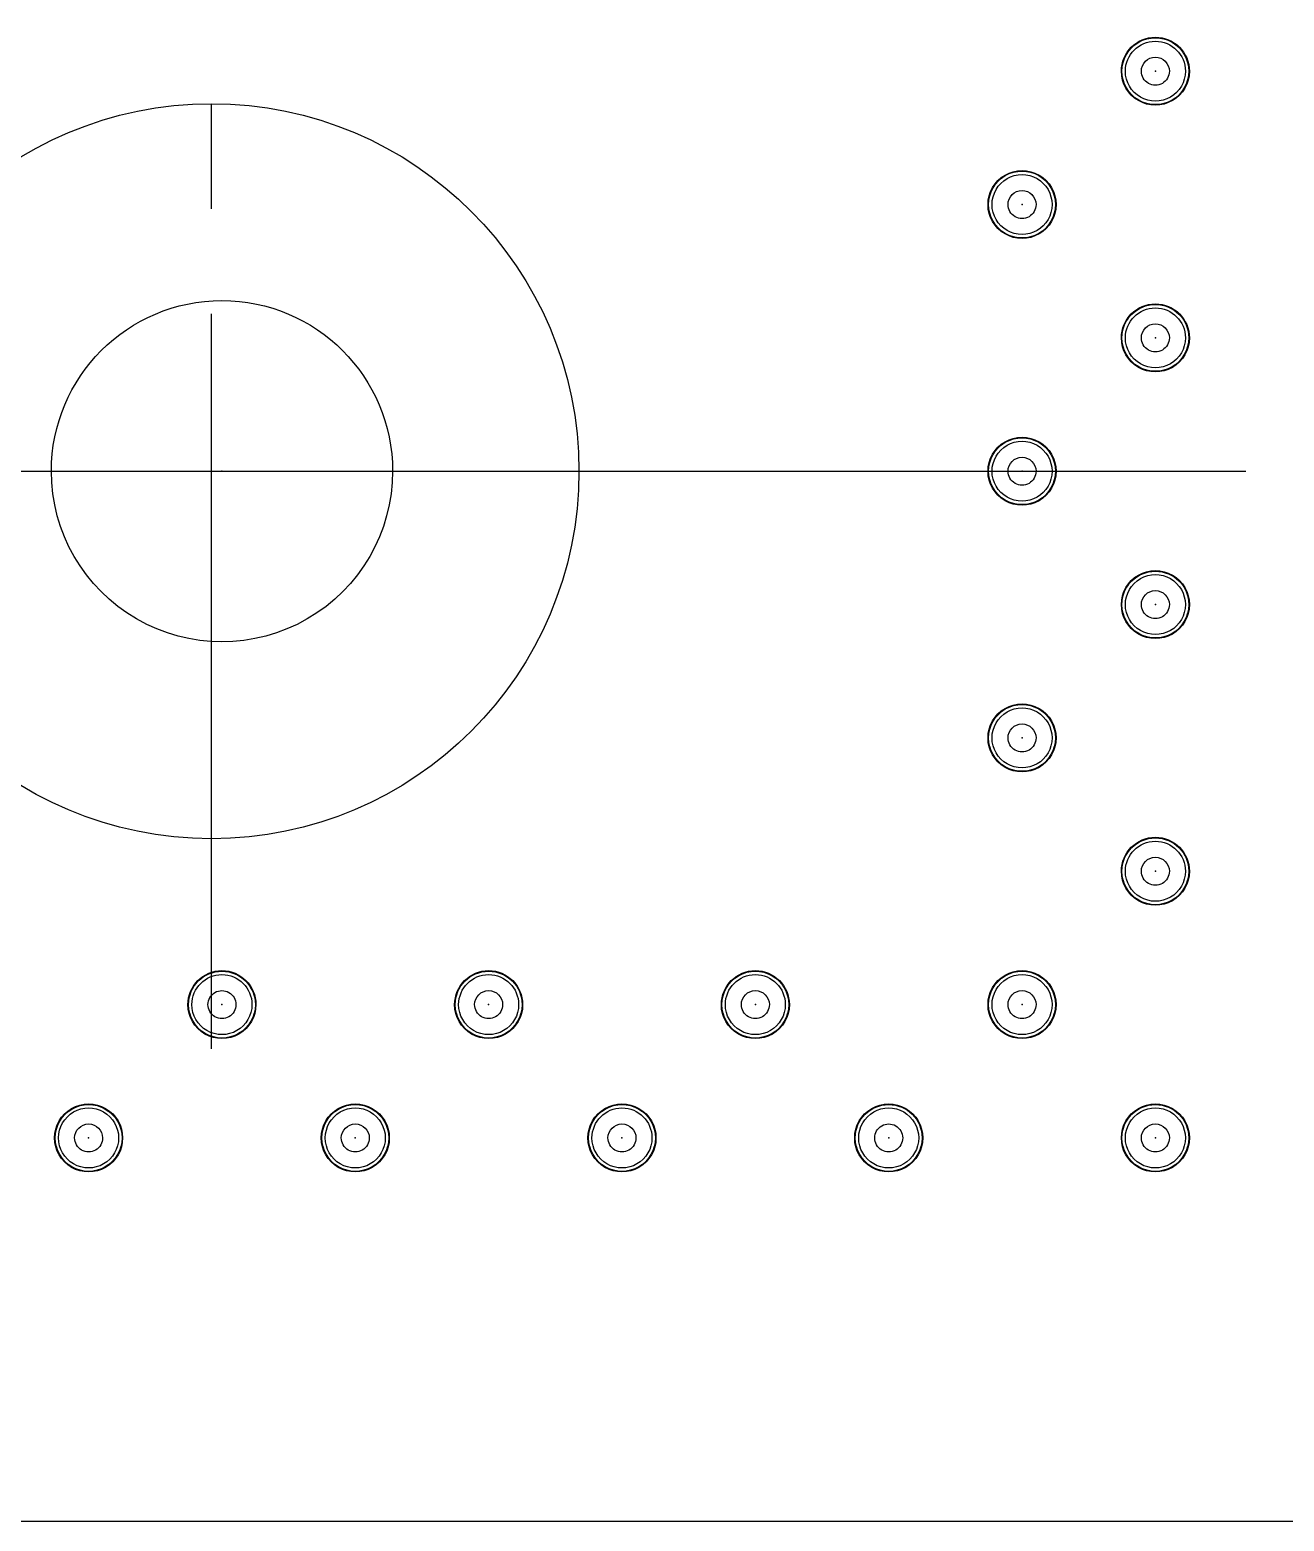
# Model space of a CAD drawing. Header units: millimetres. Extents: x 24815 to 37444, y -10619 to 6020.
# Drawn here: x 35111.19 to 35123.13, y 372.01 to 386.22 of the extents above; entities that cross this region are included whole.
import ezdxf

# ---------------------------------------------------------------- set-up
doc = ezdxf.new("R2010")
doc.units = ezdxf.units.MM
doc.linetypes.add('CENTER1', pattern=[10, 7, -1, 1, -1])

# ---------------------------------------------------------------- blocks, each defined once
blk = doc.blocks.new('A$C3CC6408C')
at = {"color": 2}
blk.add_line((-36.124, -11.4), (-16.624, -11.4), dxfattribs=at)
blk.add_line((-36.124, -11.4), (-16.624, -11.4), dxfattribs=at)
at = {"color": 2, "extrusion": (0, 0, -1)}
for centre, major_axis, start_param, end_param in [((-17.484, -7.59), (0.229, 0.229), 3.926991, 7.068583), ((-17.484, -7.59), (0.229, 0.229), 3.926991, 7.068583), ((-17.484, -7.59), (-0.225, 0.225), 5.497787, 8.63938), ((-17.484, -7.59), (-0.225, 0.225), 5.497787, 8.63938), ((-17.484, -7.59), (0.202, 0.202), 3.926991, 7.068583), ((-17.484, -7.59), (0.202, 0.202), 3.926991, 7.068583), ((-17.484, -7.59), (0.202, 0.202), 3.926991, 7.068583), ((-17.484, -7.59), (0.202, 0.202), 3.926991, 7.068583), ((-17.484, -7.59), (0.202, 0.202), 3.926991, 7.068583), ((-17.484, -7.59), (0.202, 0.202), 3.926991, 7.068583), ((-17.484, -7.59), (0.202, 0.202), 3.926991, 7.068583), ((-17.484, -7.59), (0.202, 0.202), 3.926991, 7.068583), ((-17.484, -7.59), (0.202, 0.202), 3.926991, 7.068583), ((-17.484, -7.59), (0.202, 0.202), 3.926991, 7.068583), ((-17.484, -7.59), (0.202, 0.202), 3.926991, 7.068583), ((-17.484, -7.59), (0.0943, 0.0943), 3.926991, 7.068583), ((-17.484, -7.59), (0.0943, 0.0943), 3.926991, 7.068583), ((-17.484, -7.59), (0.229, 0.229), 0.785398, 3.926991), ((-17.484, -7.59), (0.229, 0.229), 0.785398, 3.926991), ((-17.484, -7.59), (-0.225, 0.225), 2.356194, 5.497787), ((-17.484, -7.59), (-0.225, 0.225), 2.356194, 5.497787), ((-17.484, -7.59), (-0.202, 0.202), 2.356194, 5.497787), ((-17.484, -7.59), (-0.202, 0.202), 2.356194, 5.497787), ((-17.484, -7.59), (-0.202, 0.202), 2.356194, 5.497787), ((-17.484, -7.59), (-0.202, 0.202), 2.356194, 5.497787), ((-17.484, -7.59), (-0.202, 0.202), 2.356194, 5.497787), ((-17.484, -7.59), (-0.202, 0.202), 2.356194, 5.497787), ((-17.484, -7.59), (-0.202, 0.202), 2.356194, 5.497787), ((-17.484, -7.59), (-0.202, 0.202), 2.356194, 5.497787), ((-17.484, -7.59), (-0.202, 0.202), 2.356194, 5.497787), ((-17.484, -7.59), (-0.202, 0.202), 2.356194, 5.497787), ((-17.484, -7.59), (-0.202, 0.202), 2.356194, 5.497787), ((-17.484, -7.59), (0.0943, 0.0943), 0.785398, 3.926991), ((-17.484, -7.59), (0.0943, 0.0943), 0.785398, 3.926991), ((-18.754, -8.86), (-0.229, 0.229), 5.497787, 8.63938), ((-18.754, -8.86), (-0.229, 0.229), 5.497787, 8.63938), ((-18.754, -8.86), (-0.225, 0.225), 5.497787, 8.63938), ((-18.754, -8.86), (-0.225, 0.225), 5.497787, 8.63938), ((-18.754, -8.86), (-0.202, 0.202), 5.497787, 8.63938), ((-18.754, -8.86), (-0.202, 0.202), 5.497787, 8.63938), ((-18.754, -8.86), (-0.202, 0.202), 5.497787, 8.63938), ((-18.754, -8.86), (-0.202, 0.202), 5.497787, 8.63938), ((-18.754, -8.86), (-0.202, 0.202), 5.497787, 8.63938), ((-18.754, -8.86), (-0.202, 0.202), 5.497787, 8.63938), ((-18.754, -8.86), (-0.202, 0.202), 5.497787, 8.63938), ((-18.754, -8.86), (-0.202, 0.202), 5.497787, 8.63938), ((-18.754, -8.86), (-0.202, 0.202), 5.497787, 8.63938), ((-18.754, -8.86), (-0.202, 0.202), 5.497787, 8.63938), ((-18.754, -8.86), (-0.202, 0.202), 5.497787, 8.63938), ((-18.754, -8.86), (0.0943, 0.0943), 3.926991, 7.068583), ((-18.754, -8.86), (0.0943, 0.0943), 3.926991, 7.068583), ((-18.754, -8.86), (-0.229, 0.229), 2.356194, 5.497787), ((-18.754, -8.86), (-0.229, 0.229), 2.356194, 5.497787), ((-18.754, -8.86), (0.225, 0.225), 0.785398, 3.926991), ((-18.754, -8.86), (0.225, 0.225), 0.785398, 3.926991), ((-18.754, -8.86), (-0.202, 0.202), 2.356194, 5.497787), ((-18.754, -8.86), (-0.202, 0.202), 2.356194, 5.497787), ((-18.754, -8.86), (-0.202, 0.202), 2.356194, 5.497787), ((-18.754, -8.86), (-0.202, 0.202), 2.356194, 5.497787), ((-18.754, -8.86), (-0.202, 0.202), 2.356194, 5.497787), ((-18.754, -8.86), (-0.202, 0.202), 2.356194, 5.497787), ((-18.754, -8.86), (-0.202, 0.202), 2.356194, 5.497787), ((-18.754, -8.86), (-0.202, 0.202), 2.356194, 5.497787), ((-18.754, -8.86), (-0.202, 0.202), 2.356194, 5.497787), ((-18.754, -8.86), (-0.202, 0.202), 2.356194, 5.497787), ((-18.754, -8.86), (-0.202, 0.202), 2.356194, 5.497787), ((-18.754, -8.86), (0.0943, 0.0943), 0.785398, 3.926991), ((-18.754, -8.86), (0.0943, 0.0943), 0.785398, 3.926991), ((-26.374, -11.4), (1.149, 1.149), 3.926991, 7.068583), ((-26.374, -11.4), (1.149, 1.149), 3.926991, 7.068583), ((-17.484, -10.13), (0.225, 0.225), 3.926991, 7.068583), ((-17.484, -10.13), (0.225, 0.225), 3.926991, 7.068583), ((-17.484, -10.13), (0.229, 0.229), 3.926991, 7.068583), ((-17.484, -10.13), (0.229, 0.229), 3.926991, 7.068583), ((-17.484, -10.13), (0.202, 0.202), 3.926991, 7.068583), ((-17.484, -10.13), (0.202, 0.202), 3.926991, 7.068583), ((-17.484, -10.13), (0.202, 0.202), 3.926991, 7.068583), ((-17.484, -10.13), (0.202, 0.202), 3.926991, 7.068583), ((-17.484, -10.13), (0.202, 0.202), 3.926991, 7.068583), ((-17.484, -10.13), (0.202, 0.202), 3.926991, 7.068583), ((-17.484, -10.13), (0.202, 0.202), 3.926991, 7.068583), ((-17.484, -10.13), (0.202, 0.202), 3.926991, 7.068583), ((-17.484, -10.13), (0.202, 0.202), 3.926991, 7.068583), ((-17.484, -10.13), (0.202, 0.202), 3.926991, 7.068583), ((-17.484, -10.13), (0.202, 0.202), 3.926991, 7.068583), ((-17.484, -10.13), (0.0943, 0.0943), 3.926991, 7.068583), ((-17.484, -10.13), (0.0943, 0.0943), 3.926991, 7.068583), ((-17.484, -10.13), (-0.229, 0.229), 2.356194, 5.497787), ((-17.484, -10.13), (-0.229, 0.229), 2.356194, 5.497787), ((-17.484, -10.13), (-0.225, 0.225), 2.356194, 5.497787), ((-17.484, -10.13), (-0.225, 0.225), 2.356194, 5.497787), ((-17.484, -10.13), (-0.202, 0.202), 2.356194, 5.497787), ((-17.484, -10.13), (-0.202, 0.202), 2.356194, 5.497787), ((-17.484, -10.13), (-0.202, 0.202), 2.356194, 5.497787), ((-17.484, -10.13), (-0.202, 0.202), 2.356194, 5.497787), ((-17.484, -10.13), (-0.202, 0.202), 2.356194, 5.497787), ((-17.484, -10.13), (-0.202, 0.202), 2.356194, 5.497787), ((-17.484, -10.13), (-0.202, 0.202), 2.356194, 5.497787), ((-17.484, -10.13), (-0.202, 0.202), 2.356194, 5.497787), ((-17.484, -10.13), (-0.202, 0.202), 2.356194, 5.497787), ((-17.484, -10.13), (-0.202, 0.202), 2.356194, 5.497787), ((-17.484, -10.13), (-0.202, 0.202), 2.356194, 5.497787), ((-17.484, -10.13), (0.0943, 0.0943), 0.785398, 3.926991), ((-17.484, -10.13), (0.0943, 0.0943), 0.785398, 3.926991), ((-18.754, -11.4), (-0.229, 0.229), 5.497787, 8.63938), ((-18.754, -11.4), (-0.229, 0.229), 5.497787, 8.63938), ((-18.754, -11.4), (-0.225, 0.225), 5.497787, 8.63938), ((-18.754, -11.4), (-0.225, 0.225), 5.497787, 8.63938), ((-18.754, -11.4), (-0.202, 0.202), 5.497787, 8.63938), ((-18.754, -11.4), (-0.202, 0.202), 5.497787, 8.63938), ((-18.754, -11.4), (-0.202, 0.202), 5.497787, 8.63938), ((-18.754, -11.4), (-0.202, 0.202), 5.497787, 8.63938), ((-18.754, -11.4), (-0.202, 0.202), 5.497787, 8.63938), ((-18.754, -11.4), (-0.202, 0.202), 5.497787, 8.63938), ((-18.754, -11.4), (-0.202, 0.202), 5.497787, 8.63938), ((-18.754, -11.4), (-0.202, 0.202), 5.497787, 8.63938), ((-18.754, -11.4), (-0.202, 0.202), 5.497787, 8.63938), ((-18.754, -11.4), (-0.202, 0.202), 5.497787, 8.63938), ((-18.754, -11.4), (-0.202, 0.202), 5.497787, 8.63938), ((-18.754, -11.4), (0.0943, 0.0943), 3.926991, 7.068583), ((-18.754, -11.4), (0.0943, 0.0943), 3.926991, 7.068583), ((-26.374, -11.4), (1.149, 1.149), 0.785398, 3.926991), ((-26.374, -11.4), (1.149, 1.149), 0.785398, 3.926991), ((-18.754, -11.4), (0.229, 0.229), 0.785398, 3.926991), ((-18.754, -11.4), (0.229, 0.229), 0.785398, 3.926991), ((-18.754, -11.4), (0.225, 0.225), 0.785398, 3.926991), ((-18.754, -11.4), (0.225, 0.225), 0.785398, 3.926991), ((-18.754, -11.4), (0.202, 0.202), 0.785398, 3.926991), ((-18.754, -11.4), (0.202, 0.202), 0.785398, 3.926991), ((-18.754, -11.4), (0.202, 0.202), 0.785398, 3.926991), ((-18.754, -11.4), (0.202, 0.202), 0.785398, 3.926991), ((-18.754, -11.4), (0.202, 0.202), 0.785398, 3.926991), ((-18.754, -11.4), (0.202, 0.202), 0.785398, 3.926991), ((-18.754, -11.4), (0.202, 0.202), 0.785398, 3.926991), ((-18.754, -11.4), (0.202, 0.202), 0.785398, 3.926991), ((-18.754, -11.4), (0.202, 0.202), 0.785398, 3.926991), ((-18.754, -11.4), (0.202, 0.202), 0.785398, 3.926991), ((-18.754, -11.4), (0.202, 0.202), 0.785398, 3.926991), ((-18.754, -11.4), (0.0943, 0.0943), 0.785398, 3.926991), ((-18.754, -11.4), (0.0943, 0.0943), 0.785398, 3.926991), ((-17.484, -12.67), (-0.229, 0.229), 5.497787, 8.63938), ((-17.484, -12.67), (-0.229, 0.229), 5.497787, 8.63938), ((-17.484, -12.67), (0.225, 0.225), 3.926991, 7.068583), ((-17.484, -12.67), (0.225, 0.225), 3.926991, 7.068583), ((-17.484, -12.67), (-0.202, 0.202), 5.497787, 8.63938), ((-17.484, -12.67), (-0.202, 0.202), 5.497787, 8.63938), ((-17.484, -12.67), (-0.202, 0.202), 5.497787, 8.63938), ((-17.484, -12.67), (-0.202, 0.202), 5.497787, 8.63938), ((-17.484, -12.67), (-0.202, 0.202), 5.497787, 8.63938), ((-17.484, -12.67), (-0.202, 0.202), 5.497787, 8.63938), ((-17.484, -12.67), (-0.202, 0.202), 5.497787, 8.63938), ((-17.484, -12.67), (-0.202, 0.202), 5.497787, 8.63938), ((-17.484, -12.67), (-0.202, 0.202), 5.497787, 8.63938), ((-17.484, -12.67), (-0.202, 0.202), 5.497787, 8.63938), ((-17.484, -12.67), (-0.202, 0.202), 5.497787, 8.63938), ((-17.484, -12.67), (0.0943, 0.0943), 3.926991, 7.068583), ((-17.484, -12.67), (0.0943, 0.0943), 3.926991, 7.068583), ((-17.484, -12.67), (0.229, 0.229), 0.785398, 3.926991), ((-17.484, -12.67), (0.229, 0.229), 0.785398, 3.926991), ((-17.484, -12.67), (-0.225, 0.225), 2.356194, 5.497787), ((-17.484, -12.67), (-0.225, 0.225), 2.356194, 5.497787), ((-17.484, -12.67), (-0.202, 0.202), 2.356194, 5.497787), ((-17.484, -12.67), (-0.202, 0.202), 2.356194, 5.497787), ((-17.484, -12.67), (-0.202, 0.202), 2.356194, 5.497787), ((-17.484, -12.67), (-0.202, 0.202), 2.356194, 5.497787), ((-17.484, -12.67), (-0.202, 0.202), 2.356194, 5.497787), ((-17.484, -12.67), (-0.202, 0.202), 2.356194, 5.497787), ((-17.484, -12.67), (-0.202, 0.202), 2.356194, 5.497787), ((-17.484, -12.67), (-0.202, 0.202), 2.356194, 5.497787), ((-17.484, -12.67), (-0.202, 0.202), 2.356194, 5.497787), ((-17.484, -12.67), (-0.202, 0.202), 2.356194, 5.497787), ((-17.484, -12.67), (-0.202, 0.202), 2.356194, 5.497787), ((-17.484, -12.67), (0.0943, 0.0943), 0.785398, 3.926991), ((-17.484, -12.67), (0.0943, 0.0943), 0.785398, 3.926991), ((-18.754, -13.94), (-0.229, 0.229), 5.497787, 8.63938), ((-18.754, -13.94), (-0.229, 0.229), 5.497787, 8.63938), ((-18.754, -13.94), (-0.225, 0.225), 5.497787, 8.63938), ((-18.754, -13.94), (-0.225, 0.225), 5.497787, 8.63938), ((-18.754, -13.94), (-0.202, 0.202), 5.497787, 8.63938), ((-18.754, -13.94), (-0.202, 0.202), 5.497787, 8.63938), ((-18.754, -13.94), (-0.202, 0.202), 5.497787, 8.63938), ((-18.754, -13.94), (-0.202, 0.202), 5.497787, 8.63938), ((-18.754, -13.94), (-0.202, 0.202), 5.497787, 8.63938), ((-18.754, -13.94), (-0.202, 0.202), 5.497787, 8.63938), ((-18.754, -13.94), (-0.202, 0.202), 5.497787, 8.63938), ((-18.754, -13.94), (-0.202, 0.202), 5.497787, 8.63938), ((-18.754, -13.94), (-0.202, 0.202), 5.497787, 8.63938), ((-18.754, -13.94), (-0.202, 0.202), 5.497787, 8.63938), ((-18.754, -13.94), (-0.202, 0.202), 5.497787, 8.63938), ((-18.754, -13.94), (0.0943, 0.0943), 3.926991, 7.068583), ((-18.754, -13.94), (0.0943, 0.0943), 3.926991, 7.068583), ((-18.754, -13.94), (0.229, 0.229), 0.785398, 3.926991), ((-18.754, -13.94), (0.229, 0.229), 0.785398, 3.926991), ((-18.754, -13.94), (-0.225, 0.225), 2.356194, 5.497787), ((-18.754, -13.94), (-0.225, 0.225), 2.356194, 5.497787), ((-18.754, -13.94), (-0.202, 0.202), 2.356194, 5.497787), ((-18.754, -13.94), (-0.202, 0.202), 2.356194, 5.497787), ((-18.754, -13.94), (-0.202, 0.202), 2.356194, 5.497787), ((-18.754, -13.94), (-0.202, 0.202), 2.356194, 5.497787), ((-18.754, -13.94), (-0.202, 0.202), 2.356194, 5.497787), ((-18.754, -13.94), (-0.202, 0.202), 2.356194, 5.497787), ((-18.754, -13.94), (-0.202, 0.202), 2.356194, 5.497787), ((-18.754, -13.94), (-0.202, 0.202), 2.356194, 5.497787), ((-18.754, -13.94), (-0.202, 0.202), 2.356194, 5.497787), ((-18.754, -13.94), (-0.202, 0.202), 2.356194, 5.497787), ((-18.754, -13.94), (-0.202, 0.202), 2.356194, 5.497787), ((-18.754, -13.94), (0.0943, 0.0943), 0.785398, 3.926991), ((-18.754, -13.94), (0.0943, 0.0943), 0.785398, 3.926991), ((-17.484, -15.21), (0.229, 0.229), 3.926991, 7.068583), ((-17.484, -15.21), (0.229, 0.229), 3.926991, 7.068583), ((-17.484, -15.21), (0.225, 0.225), 3.926991, 7.068583), ((-17.484, -15.21), (0.225, 0.225), 3.926991, 7.068583), ((-17.484, -15.21), (0.202, 0.202), 3.926991, 7.068583), ((-17.484, -15.21), (0.202, 0.202), 3.926991, 7.068583), ((-17.484, -15.21), (0.202, 0.202), 3.926991, 7.068583), ((-17.484, -15.21), (0.202, 0.202), 3.926991, 7.068583), ((-17.484, -15.21), (0.202, 0.202), 3.926991, 7.068583), ((-17.484, -15.21), (0.202, 0.202), 3.926991, 7.068583), ((-17.484, -15.21), (0.202, 0.202), 3.926991, 7.068583), ((-17.484, -15.21), (0.202, 0.202), 3.926991, 7.068583), ((-17.484, -15.21), (0.202, 0.202), 3.926991, 7.068583), ((-17.484, -15.21), (0.202, 0.202), 3.926991, 7.068583), ((-17.484, -15.21), (0.202, 0.202), 3.926991, 7.068583), ((-17.484, -15.21), (0.0943, 0.0943), 3.926991, 7.068583), ((-17.484, -15.21), (0.0943, 0.0943), 3.926991, 7.068583), ((-17.484, -15.21), (-0.229, 0.229), 2.356194, 5.497787), ((-17.484, -15.21), (-0.229, 0.229), 2.356194, 5.497787), ((-17.484, -15.21), (-0.225, 0.225), 2.356194, 5.497787), ((-17.484, -15.21), (-0.225, 0.225), 2.356194, 5.497787), ((-17.484, -15.21), (-0.202, 0.202), 2.356194, 5.497787), ((-17.484, -15.21), (-0.202, 0.202), 2.356194, 5.497787), ((-17.484, -15.21), (-0.202, 0.202), 2.356194, 5.497787), ((-17.484, -15.21), (-0.202, 0.202), 2.356194, 5.497787), ((-17.484, -15.21), (-0.202, 0.202), 2.356194, 5.497787), ((-17.484, -15.21), (-0.202, 0.202), 2.356194, 5.497787), ((-17.484, -15.21), (-0.202, 0.202), 2.356194, 5.497787), ((-17.484, -15.21), (-0.202, 0.202), 2.356194, 5.497787), ((-17.484, -15.21), (-0.202, 0.202), 2.356194, 5.497787), ((-17.484, -15.21), (-0.202, 0.202), 2.356194, 5.497787), ((-17.484, -15.21), (-0.202, 0.202), 2.356194, 5.497787), ((-17.484, -15.21), (0.0943, 0.0943), 0.785398, 3.926991), ((-17.484, -15.21), (0.0943, 0.0943), 0.785398, 3.926991), ((-26.374, -16.48), (0.229, 0.229), 3.926991, 7.068583), ((-26.374, -16.48), (0.229, 0.229), 3.926991, 7.068583), ((-26.374, -16.48), (0.225, 0.225), 3.926991, 7.068583), ((-26.374, -16.48), (0.225, 0.225), 3.926991, 7.068583), ((-26.374, -16.48), (0.202, 0.202), 3.926991, 7.068583), ((-26.374, -16.48), (0.202, 0.202), 3.926991, 7.068583), ((-26.374, -16.48), (0.202, 0.202), 3.926991, 7.068583), ((-26.374, -16.48), (0.202, 0.202), 3.926991, 7.068583), ((-26.374, -16.48), (0.202, 0.202), 3.926991, 7.068583), ((-26.374, -16.48), (0.202, 0.202), 3.926991, 7.068583), ((-26.374, -16.48), (0.202, 0.202), 3.926991, 7.068583), ((-26.374, -16.48), (0.202, 0.202), 3.926991, 7.068583), ((-26.374, -16.48), (0.202, 0.202), 3.926991, 7.068583), ((-26.374, -16.48), (0.202, 0.202), 3.926991, 7.068583), ((-26.374, -16.48), (0.202, 0.202), 3.926991, 7.068583), ((-23.834, -16.48), (0.229, 0.229), 3.926991, 7.068583), ((-23.834, -16.48), (0.229, 0.229), 3.926991, 7.068583), ((-23.834, -16.48), (0.225, 0.225), 3.926991, 7.068583), ((-23.834, -16.48), (0.225, 0.225), 3.926991, 7.068583), ((-23.834, -16.48), (0.202, 0.202), 3.926991, 7.068583), ((-23.834, -16.48), (0.202, 0.202), 3.926991, 7.068583), ((-23.834, -16.48), (0.202, 0.202), 3.926991, 7.068583), ((-23.834, -16.48), (0.202, 0.202), 3.926991, 7.068583), ((-23.834, -16.48), (0.202, 0.202), 3.926991, 7.068583), ((-23.834, -16.48), (0.202, 0.202), 3.926991, 7.068583), ((-23.834, -16.48), (0.202, 0.202), 3.926991, 7.068583), ((-23.834, -16.48), (0.202, 0.202), 3.926991, 7.068583), ((-23.834, -16.48), (0.202, 0.202), 3.926991, 7.068583), ((-23.834, -16.48), (0.202, 0.202), 3.926991, 7.068583), ((-23.834, -16.48), (0.202, 0.202), 3.926991, 7.068583), ((-21.294, -16.48), (0.229, 0.229), 3.926991, 7.068583), ((-21.294, -16.48), (0.229, 0.229), 3.926991, 7.068583), ((-21.294, -16.48), (-0.225, 0.225), 5.497787, 8.63938), ((-21.294, -16.48), (-0.225, 0.225), 5.497787, 8.63938), ((-21.294, -16.48), (0.202, 0.202), 3.926991, 7.068583), ((-21.294, -16.48), (0.202, 0.202), 3.926991, 7.068583), ((-21.294, -16.48), (0.202, 0.202), 3.926991, 7.068583), ((-21.294, -16.48), (0.202, 0.202), 3.926991, 7.068583), ((-21.294, -16.48), (0.202, 0.202), 3.926991, 7.068583), ((-21.294, -16.48), (0.202, 0.202), 3.926991, 7.068583), ((-21.294, -16.48), (0.202, 0.202), 3.926991, 7.068583), ((-21.294, -16.48), (0.202, 0.202), 3.926991, 7.068583), ((-21.294, -16.48), (0.202, 0.202), 3.926991, 7.068583), ((-21.294, -16.48), (0.202, 0.202), 3.926991, 7.068583), ((-21.294, -16.48), (0.202, 0.202), 3.926991, 7.068583), ((-18.754, -16.48), (-0.229, 0.229), 5.497787, 8.63938), ((-18.754, -16.48), (-0.229, 0.229), 5.497787, 8.63938), ((-18.754, -16.48), (-0.225, 0.225), 5.497787, 8.63938), ((-18.754, -16.48), (-0.225, 0.225), 5.497787, 8.63938), ((-18.754, -16.48), (-0.202, 0.202), 5.497787, 8.63938), ((-18.754, -16.48), (-0.202, 0.202), 5.497787, 8.63938), ((-18.754, -16.48), (-0.202, 0.202), 5.497787, 8.63938), ((-18.754, -16.48), (-0.202, 0.202), 5.497787, 8.63938), ((-18.754, -16.48), (-0.202, 0.202), 5.497787, 8.63938), ((-18.754, -16.48), (-0.202, 0.202), 5.497787, 8.63938), ((-18.754, -16.48), (-0.202, 0.202), 5.497787, 8.63938), ((-18.754, -16.48), (-0.202, 0.202), 5.497787, 8.63938), ((-18.754, -16.48), (-0.202, 0.202), 5.497787, 8.63938), ((-18.754, -16.48), (-0.202, 0.202), 5.497787, 8.63938), ((-18.754, -16.48), (-0.202, 0.202), 5.497787, 8.63938), ((-26.374, -16.48), (-0.0943, 0.0943), 5.497787, 8.63938), ((-26.374, -16.48), (-0.0943, 0.0943), 5.497787, 8.63938), ((-23.834, -16.48), (0.0943, 0.0943), 3.926991, 7.068583), ((-23.834, -16.48), (0.0943, 0.0943), 3.926991, 7.068583), ((-21.294, -16.48), (0.0943, 0.0943), 3.926991, 7.068583), ((-21.294, -16.48), (0.0943, 0.0943), 3.926991, 7.068583), ((-18.754, -16.48), (0.0943, 0.0943), 3.926991, 7.068583), ((-18.754, -16.48), (0.0943, 0.0943), 3.926991, 7.068583), ((-26.374, -16.48), (-0.229, 0.229), 2.356194, 5.497787), ((-26.374, -16.48), (-0.229, 0.229), 2.356194, 5.497787), ((-26.374, -16.48), (0.225, 0.225), 0.785398, 3.926991), ((-26.374, -16.48), (0.225, 0.225), 0.785398, 3.926991), ((-26.374, -16.48), (0.202, 0.202), 0.785398, 3.926991), ((-26.374, -16.48), (0.202, 0.202), 0.785398, 3.926991), ((-26.374, -16.48), (0.202, 0.202), 0.785398, 3.926991), ((-26.374, -16.48), (0.202, 0.202), 0.785398, 3.926991), ((-26.374, -16.48), (0.202, 0.202), 0.785398, 3.926991), ((-26.374, -16.48), (0.202, 0.202), 0.785398, 3.926991), ((-26.374, -16.48), (0.202, 0.202), 0.785398, 3.926991), ((-26.374, -16.48), (0.202, 0.202), 0.785398, 3.926991), ((-26.374, -16.48), (0.202, 0.202), 0.785398, 3.926991), ((-26.374, -16.48), (0.202, 0.202), 0.785398, 3.926991), ((-26.374, -16.48), (0.202, 0.202), 0.785398, 3.926991), ((-26.374, -16.48), (-0.0943, 0.0943), 2.356194, 5.497787), ((-26.374, -16.48), (-0.0943, 0.0943), 2.356194, 5.497787), ((-23.834, -16.48), (-0.229, 0.229), 2.356194, 5.497787), ((-23.834, -16.48), (-0.229, 0.229), 2.356194, 5.497787), ((-23.834, -16.48), (-0.225, 0.225), 2.356194, 5.497787), ((-23.834, -16.48), (-0.225, 0.225), 2.356194, 5.497787), ((-23.834, -16.48), (-0.202, 0.202), 2.356194, 5.497787), ((-23.834, -16.48), (-0.202, 0.202), 2.356194, 5.497787), ((-23.834, -16.48), (-0.202, 0.202), 2.356194, 5.497787), ((-23.834, -16.48), (-0.202, 0.202), 2.356194, 5.497787), ((-23.834, -16.48), (-0.202, 0.202), 2.356194, 5.497787), ((-23.834, -16.48), (-0.202, 0.202), 2.356194, 5.497787), ((-23.834, -16.48), (-0.202, 0.202), 2.356194, 5.497787), ((-23.834, -16.48), (-0.202, 0.202), 2.356194, 5.497787), ((-23.834, -16.48), (-0.202, 0.202), 2.356194, 5.497787), ((-23.834, -16.48), (-0.202, 0.202), 2.356194, 5.497787), ((-23.834, -16.48), (-0.202, 0.202), 2.356194, 5.497787), ((-23.834, -16.48), (0.0943, 0.0943), 0.785398, 3.926991), ((-23.834, -16.48), (0.0943, 0.0943), 0.785398, 3.926991), ((-21.294, -16.48), (-0.229, 0.229), 2.356194, 5.497787), ((-21.294, -16.48), (-0.229, 0.229), 2.356194, 5.497787), ((-21.294, -16.48), (-0.225, 0.225), 2.356194, 5.497787), ((-21.294, -16.48), (-0.225, 0.225), 2.356194, 5.497787), ((-21.294, -16.48), (-0.202, 0.202), 2.356194, 5.497787), ((-21.294, -16.48), (-0.202, 0.202), 2.356194, 5.497787), ((-21.294, -16.48), (-0.202, 0.202), 2.356194, 5.497787), ((-21.294, -16.48), (-0.202, 0.202), 2.356194, 5.497787), ((-21.294, -16.48), (-0.202, 0.202), 2.356194, 5.497787), ((-21.294, -16.48), (-0.202, 0.202), 2.356194, 5.497787), ((-21.294, -16.48), (-0.202, 0.202), 2.356194, 5.497787), ((-21.294, -16.48), (-0.202, 0.202), 2.356194, 5.497787), ((-21.294, -16.48), (-0.202, 0.202), 2.356194, 5.497787), ((-21.294, -16.48), (-0.202, 0.202), 2.356194, 5.497787), ((-21.294, -16.48), (-0.202, 0.202), 2.356194, 5.497787), ((-21.294, -16.48), (0.0943, 0.0943), 0.785398, 3.926991), ((-21.294, -16.48), (0.0943, 0.0943), 0.785398, 3.926991), ((-18.754, -16.48), (-0.229, 0.229), 2.356194, 5.497787), ((-18.754, -16.48), (-0.229, 0.229), 2.356194, 5.497787), ((-18.754, -16.48), (0.225, 0.225), 0.785398, 3.926991), ((-18.754, -16.48), (0.225, 0.225), 0.785398, 3.926991), ((-18.754, -16.48), (-0.202, 0.202), 2.356194, 5.497787), ((-18.754, -16.48), (-0.202, 0.202), 2.356194, 5.497787), ((-18.754, -16.48), (-0.202, 0.202), 2.356194, 5.497787), ((-18.754, -16.48), (-0.202, 0.202), 2.356194, 5.497787), ((-18.754, -16.48), (-0.202, 0.202), 2.356194, 5.497787), ((-18.754, -16.48), (-0.202, 0.202), 2.356194, 5.497787), ((-18.754, -16.48), (-0.202, 0.202), 2.356194, 5.497787), ((-18.754, -16.48), (-0.202, 0.202), 2.356194, 5.497787), ((-18.754, -16.48), (-0.202, 0.202), 2.356194, 5.497787), ((-18.754, -16.48), (-0.202, 0.202), 2.356194, 5.497787), ((-18.754, -16.48), (-0.202, 0.202), 2.356194, 5.497787), ((-18.754, -16.48), (0.0943, 0.0943), 0.785398, 3.926991), ((-18.754, -16.48), (0.0943, 0.0943), 0.785398, 3.926991), ((-27.644, -17.75), (-0.229, 0.229), 5.497787, 8.63938), ((-27.644, -17.75), (-0.229, 0.229), 5.497787, 8.63938), ((-27.644, -17.75), (-0.225, 0.225), 5.497787, 8.63938), ((-27.644, -17.75), (-0.225, 0.225), 5.497787, 8.63938), ((-27.644, -17.75), (-0.202, 0.202), 5.497787, 8.63938), ((-27.644, -17.75), (-0.202, 0.202), 5.497787, 8.63938), ((-27.644, -17.75), (-0.202, 0.202), 5.497787, 8.63938), ((-27.644, -17.75), (-0.202, 0.202), 5.497787, 8.63938), ((-27.644, -17.75), (-0.202, 0.202), 5.497787, 8.63938), ((-27.644, -17.75), (-0.202, 0.202), 5.497787, 8.63938), ((-27.644, -17.75), (-0.202, 0.202), 5.497787, 8.63938), ((-27.644, -17.75), (-0.202, 0.202), 5.497787, 8.63938), ((-27.644, -17.75), (-0.202, 0.202), 5.497787, 8.63938), ((-27.644, -17.75), (-0.202, 0.202), 5.497787, 8.63938), ((-27.644, -17.75), (-0.202, 0.202), 5.497787, 8.63938), ((-25.104, -17.75), (-0.229, 0.229), 5.497787, 8.63938), ((-25.104, -17.75), (-0.229, 0.229), 5.497787, 8.63938), ((-25.104, -17.75), (-0.225, 0.225), 5.497787, 8.63938), ((-25.104, -17.75), (-0.225, 0.225), 5.497787, 8.63938), ((-25.104, -17.75), (-0.202, 0.202), 5.497787, 8.63938), ((-25.104, -17.75), (-0.202, 0.202), 5.497787, 8.63938), ((-25.104, -17.75), (-0.202, 0.202), 5.497787, 8.63938), ((-25.104, -17.75), (-0.202, 0.202), 5.497787, 8.63938), ((-25.104, -17.75), (-0.202, 0.202), 5.497787, 8.63938), ((-25.104, -17.75), (-0.202, 0.202), 5.497787, 8.63938), ((-25.104, -17.75), (-0.202, 0.202), 5.497787, 8.63938), ((-25.104, -17.75), (-0.202, 0.202), 5.497787, 8.63938), ((-25.104, -17.75), (-0.202, 0.202), 5.497787, 8.63938), ((-25.104, -17.75), (-0.202, 0.202), 5.497787, 8.63938), ((-25.104, -17.75), (-0.202, 0.202), 5.497787, 8.63938), ((-22.564, -17.75), (-0.229, 0.229), 5.497787, 8.63938), ((-22.564, -17.75), (-0.229, 0.229), 5.497787, 8.63938), ((-22.564, -17.75), (-0.225, 0.225), 5.497787, 8.63938), ((-22.564, -17.75), (-0.225, 0.225), 5.497787, 8.63938), ((-22.564, -17.75), (0.202, 0.202), 3.926991, 7.068583), ((-22.564, -17.75), (0.202, 0.202), 3.926991, 7.068583), ((-22.564, -17.75), (0.202, 0.202), 3.926991, 7.068583), ((-22.564, -17.75), (0.202, 0.202), 3.926991, 7.068583), ((-22.564, -17.75), (0.202, 0.202), 3.926991, 7.068583), ((-22.564, -17.75), (0.202, 0.202), 3.926991, 7.068583), ((-22.564, -17.75), (0.202, 0.202), 3.926991, 7.068583), ((-22.564, -17.75), (0.202, 0.202), 3.926991, 7.068583), ((-22.564, -17.75), (0.202, 0.202), 3.926991, 7.068583), ((-22.564, -17.75), (0.202, 0.202), 3.926991, 7.068583), ((-22.564, -17.75), (0.202, 0.202), 3.926991, 7.068583), ((-20.024, -17.75), (-0.229, 0.229), 5.497787, 8.63938), ((-20.024, -17.75), (-0.229, 0.229), 5.497787, 8.63938), ((-20.024, -17.75), (0.225, 0.225), 3.926991, 7.068583), ((-20.024, -17.75), (0.225, 0.225), 3.926991, 7.068583), ((-20.024, -17.75), (-0.202, 0.202), 5.497787, 8.63938), ((-20.024, -17.75), (-0.202, 0.202), 5.497787, 8.63938), ((-20.024, -17.75), (-0.202, 0.202), 5.497787, 8.63938), ((-20.024, -17.75), (-0.202, 0.202), 5.497787, 8.63938), ((-20.024, -17.75), (-0.202, 0.202), 5.497787, 8.63938), ((-20.024, -17.75), (-0.202, 0.202), 5.497787, 8.63938), ((-20.024, -17.75), (-0.202, 0.202), 5.497787, 8.63938), ((-20.024, -17.75), (-0.202, 0.202), 5.497787, 8.63938), ((-20.024, -17.75), (-0.202, 0.202), 5.497787, 8.63938), ((-20.024, -17.75), (-0.202, 0.202), 5.497787, 8.63938), ((-20.024, -17.75), (-0.202, 0.202), 5.497787, 8.63938), ((-17.484, -17.75), (-0.229, 0.229), 5.497787, 8.63938), ((-17.484, -17.75), (-0.229, 0.229), 5.497787, 8.63938), ((-17.484, -17.75), (0.225, 0.225), 3.926991, 7.068583), ((-17.484, -17.75), (0.225, 0.225), 3.926991, 7.068583), ((-17.484, -17.75), (-0.202, 0.202), 5.497787, 8.63938), ((-17.484, -17.75), (-0.202, 0.202), 5.497787, 8.63938), ((-17.484, -17.75), (-0.202, 0.202), 5.497787, 8.63938), ((-17.484, -17.75), (-0.202, 0.202), 5.497787, 8.63938), ((-17.484, -17.75), (-0.202, 0.202), 5.497787, 8.63938), ((-17.484, -17.75), (-0.202, 0.202), 5.497787, 8.63938), ((-17.484, -17.75), (-0.202, 0.202), 5.497787, 8.63938), ((-17.484, -17.75), (-0.202, 0.202), 5.497787, 8.63938), ((-17.484, -17.75), (-0.202, 0.202), 5.497787, 8.63938), ((-17.484, -17.75), (-0.202, 0.202), 5.497787, 8.63938), ((-17.484, -17.75), (-0.202, 0.202), 5.497787, 8.63938), ((-20.024, -17.75), (-0.0943, 0.0943), 5.497787, 8.63938), ((-20.024, -17.75), (-0.0943, 0.0943), 5.497787, 8.63938), ((-27.644, -17.75), (0.229, 0.229), 0.785398, 3.926991), ((-27.644, -17.75), (0.229, 0.229), 0.785398, 3.926991), ((-27.644, -17.75), (-0.225, 0.225), 2.356194, 5.497787), ((-27.644, -17.75), (-0.225, 0.225), 2.356194, 5.497787), ((-27.644, -17.75), (-0.202, 0.202), 2.356194, 5.497787), ((-27.644, -17.75), (-0.202, 0.202), 2.356194, 5.497787), ((-27.644, -17.75), (-0.202, 0.202), 2.356194, 5.497787), ((-27.644, -17.75), (-0.202, 0.202), 2.356194, 5.497787), ((-27.644, -17.75), (-0.202, 0.202), 2.356194, 5.497787), ((-27.644, -17.75), (-0.202, 0.202), 2.356194, 5.497787), ((-27.644, -17.75), (-0.202, 0.202), 2.356194, 5.497787), ((-27.644, -17.75), (-0.202, 0.202), 2.356194, 5.497787), ((-27.644, -17.75), (-0.202, 0.202), 2.356194, 5.497787), ((-27.644, -17.75), (-0.202, 0.202), 2.356194, 5.497787), ((-27.644, -17.75), (-0.202, 0.202), 2.356194, 5.497787), ((-27.644, -17.75), (0.0943, 0.0943), 3.926991, 7.068583), ((-27.644, -17.75), (0.0943, 0.0943), 3.926991, 7.068583), ((-27.644, -17.75), (0.0943, 0.0943), 0.785398, 3.926991), ((-27.644, -17.75), (0.0943, 0.0943), 0.785398, 3.926991), ((-25.104, -17.75), (0.229, 0.229), 0.785398, 3.926991), ((-25.104, -17.75), (0.229, 0.229), 0.785398, 3.926991), ((-25.104, -17.75), (0.225, 0.225), 0.785398, 3.926991), ((-25.104, -17.75), (0.225, 0.225), 0.785398, 3.926991), ((-25.104, -17.75), (0.202, 0.202), 0.785398, 3.926991), ((-25.104, -17.75), (0.202, 0.202), 0.785398, 3.926991), ((-25.104, -17.75), (0.202, 0.202), 0.785398, 3.926991), ((-25.104, -17.75), (0.202, 0.202), 0.785398, 3.926991), ((-25.104, -17.75), (0.202, 0.202), 0.785398, 3.926991), ((-25.104, -17.75), (0.202, 0.202), 0.785398, 3.926991), ((-25.104, -17.75), (0.202, 0.202), 0.785398, 3.926991), ((-25.104, -17.75), (0.202, 0.202), 0.785398, 3.926991), ((-25.104, -17.75), (0.202, 0.202), 0.785398, 3.926991), ((-25.104, -17.75), (0.202, 0.202), 0.785398, 3.926991), ((-25.104, -17.75), (0.202, 0.202), 0.785398, 3.926991), ((-25.104, -17.75), (0.0943, 0.0943), 3.926991, 7.068583), ((-25.104, -17.75), (0.0943, 0.0943), 3.926991, 7.068583), ((-25.104, -17.75), (0.0943, 0.0943), 0.785398, 3.926991), ((-25.104, -17.75), (0.0943, 0.0943), 0.785398, 3.926991), ((-22.564, -17.75), (0.229, 0.229), 0.785398, 3.926991), ((-22.564, -17.75), (0.229, 0.229), 0.785398, 3.926991), ((-22.564, -17.75), (0.225, 0.225), 0.785398, 3.926991), ((-22.564, -17.75), (0.225, 0.225), 0.785398, 3.926991), ((-22.564, -17.75), (0.202, 0.202), 0.785398, 3.926991), ((-22.564, -17.75), (0.202, 0.202), 0.785398, 3.926991), ((-22.564, -17.75), (0.202, 0.202), 0.785398, 3.926991), ((-22.564, -17.75), (0.202, 0.202), 0.785398, 3.926991), ((-22.564, -17.75), (0.202, 0.202), 0.785398, 3.926991), ((-22.564, -17.75), (0.202, 0.202), 0.785398, 3.926991), ((-22.564, -17.75), (0.202, 0.202), 0.785398, 3.926991), ((-22.564, -17.75), (0.202, 0.202), 0.785398, 3.926991), ((-22.564, -17.75), (0.202, 0.202), 0.785398, 3.926991), ((-22.564, -17.75), (0.202, 0.202), 0.785398, 3.926991), ((-22.564, -17.75), (0.202, 0.202), 0.785398, 3.926991), ((-22.564, -17.75), (0.0943, 0.0943), 3.926991, 7.068583), ((-22.564, -17.75), (0.0943, 0.0943), 3.926991, 7.068583), ((-22.564, -17.75), (-0.0943, 0.0943), 2.356194, 5.497787), ((-22.564, -17.75), (-0.0943, 0.0943), 2.356194, 5.497787), ((-20.024, -17.75), (0.229, 0.229), 0.785398, 3.926991), ((-20.024, -17.75), (0.229, 0.229), 0.785398, 3.926991), ((-20.024, -17.75), (0.225, 0.225), 0.785398, 3.926991), ((-20.024, -17.75), (0.225, 0.225), 0.785398, 3.926991), ((-20.024, -17.75), (0.202, 0.202), 0.785398, 3.926991), ((-20.024, -17.75), (0.202, 0.202), 0.785398, 3.926991), ((-20.024, -17.75), (0.202, 0.202), 0.785398, 3.926991), ((-20.024, -17.75), (0.202, 0.202), 0.785398, 3.926991), ((-20.024, -17.75), (0.202, 0.202), 0.785398, 3.926991), ((-20.024, -17.75), (0.202, 0.202), 0.785398, 3.926991), ((-20.024, -17.75), (0.202, 0.202), 0.785398, 3.926991), ((-20.024, -17.75), (0.202, 0.202), 0.785398, 3.926991), ((-20.024, -17.75), (0.202, 0.202), 0.785398, 3.926991), ((-20.024, -17.75), (0.202, 0.202), 0.785398, 3.926991), ((-20.024, -17.75), (0.202, 0.202), 0.785398, 3.926991), ((-20.024, -17.75), (-0.0943, 0.0943), 2.356194, 5.497787), ((-20.024, -17.75), (-0.0943, 0.0943), 2.356194, 5.497787), ((-17.484, -17.75), (0.229, 0.229), 0.785398, 3.926991), ((-17.484, -17.75), (0.229, 0.229), 0.785398, 3.926991), ((-17.484, -17.75), (-0.225, 0.225), 2.356194, 5.497787), ((-17.484, -17.75), (-0.225, 0.225), 2.356194, 5.497787), ((-17.484, -17.75), (-0.202, 0.202), 2.356194, 5.497787), ((-17.484, -17.75), (-0.202, 0.202), 2.356194, 5.497787), ((-17.484, -17.75), (-0.202, 0.202), 2.356194, 5.497787), ((-17.484, -17.75), (-0.202, 0.202), 2.356194, 5.497787), ((-17.484, -17.75), (-0.202, 0.202), 2.356194, 5.497787), ((-17.484, -17.75), (-0.202, 0.202), 2.356194, 5.497787), ((-17.484, -17.75), (-0.202, 0.202), 2.356194, 5.497787), ((-17.484, -17.75), (-0.202, 0.202), 2.356194, 5.497787), ((-17.484, -17.75), (-0.202, 0.202), 2.356194, 5.497787), ((-17.484, -17.75), (-0.202, 0.202), 2.356194, 5.497787), ((-17.484, -17.75), (-0.202, 0.202), 2.356194, 5.497787), ((-17.484, -17.75), (0.0943, 0.0943), 3.926991, 7.068583), ((-17.484, -17.75), (0.0943, 0.0943), 3.926991, 7.068583), ((-17.484, -17.75), (0.0943, 0.0943), 0.785398, 3.926991), ((-17.484, -17.75), (0.0943, 0.0943), 0.785398, 3.926991)]:
    blk.add_ellipse(centre, major_axis=major_axis, ratio=1, start_param=start_param, end_param=end_param, dxfattribs=at)
at = {"color": 2}
for p in [(-17.484, -7.59), (-18.754, -8.86), (-17.484, -10.13), (-26.374, -11.4), (-18.754, -11.4), (-17.484, -12.67), (-18.754, -13.94), (-17.484, -15.21), (-26.374, -16.48), (-23.834, -16.48), (-21.294, -16.48), (-18.754, -16.48), (-27.644, -17.75), (-25.104, -17.75), (-22.564, -17.75), (-20.024, -17.75), (-17.484, -17.75)]:
    blk.add_point(p, dxfattribs=at)
blk = doc.blocks.new('A$C43293707')
at = {"linetype": 'CENTER1'}
for p, q in [((189, -5.5), (189, 5.5)), ((183.5, 0), (194.5, 0))]:
    blk.add_line(p, q, dxfattribs=at)
at = {"color": 1}
blk.add_lwpolyline([(-20.5, -10), (209.5, -10), (209.5, 10), (-20.5, 10)], close=True, dxfattribs=at)
blk.add_circle((189, 0), 3.5, dxfattribs=at)
blk = doc.blocks.new('A$C2A0E6E33')
for name, p in [('A$C3CC6408C', (311.474, -35.1)), ('A$C43293707', (96, -46.5))]:
    blk.add_blockref(name, p)
blk = doc.blocks.new('A$C5DC13BC3')
blk.add_blockref('A$C2A0E6E33', (-347, -418.5))

msp = doc.modelspace()

# ---------------------------------------------------------------- block references
msp.add_blockref('A$C5DC13BC3', (35174.91675, 847.01411))

doc.saveas('drawing.dxf')
